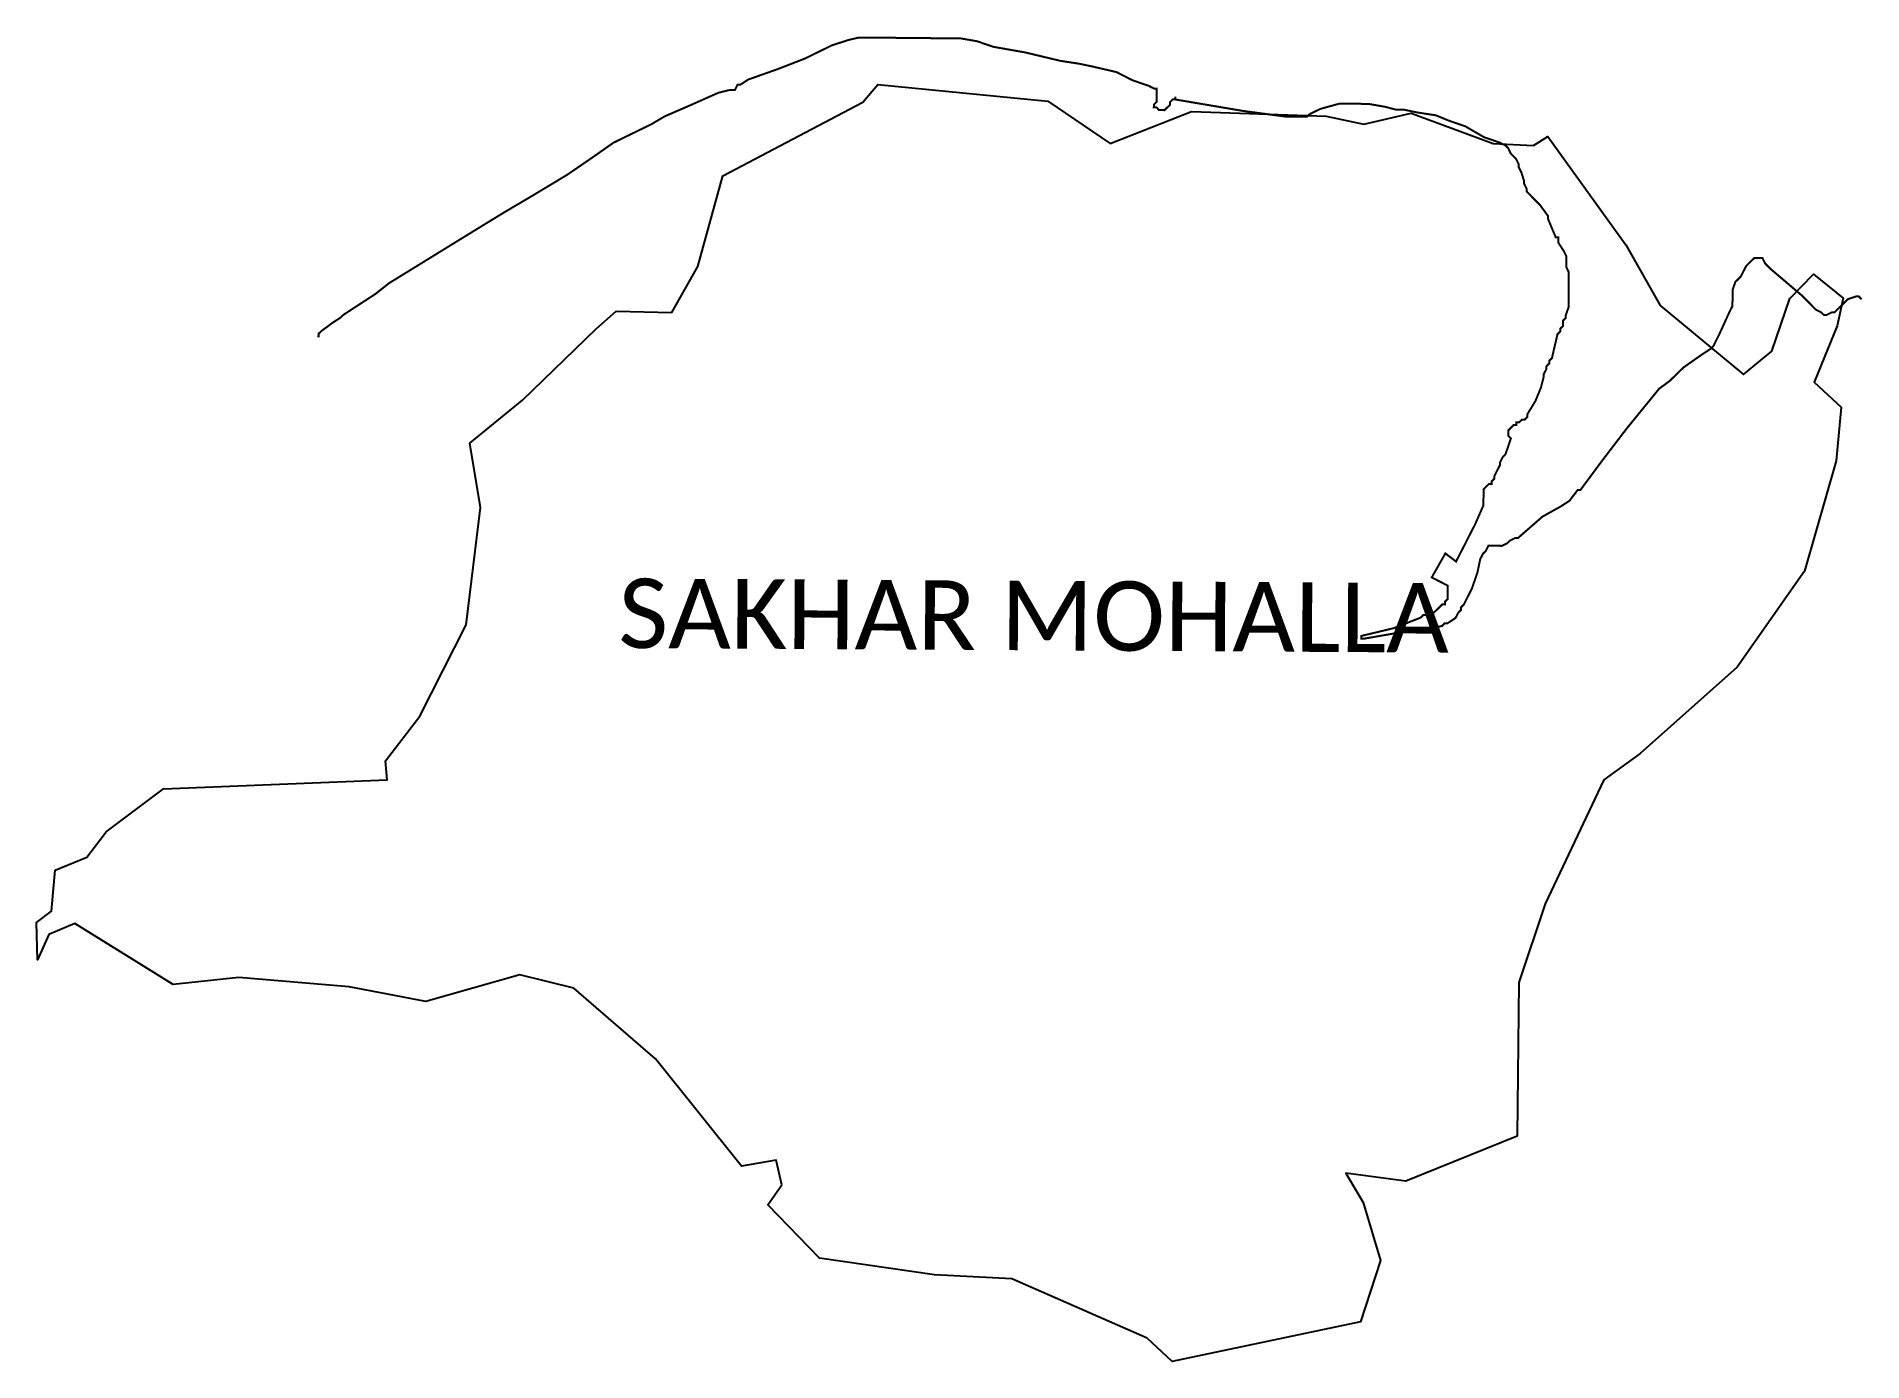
# Model space of a CAD drawing. Header units: metres. Extents: x 263795 to 313699, y 1910114 to 2154063.
# Drawn here: x 310965 to 313699, y 1910114 to 1912098 of the extents above; entities outside this region: 1.
import ezdxf

# ---------------------------------------------------------------- set-up
doc = ezdxf.new("R2010")
doc.units = ezdxf.units.M
for name, color, linetype in [('HIGH TIDE LINE', 6, 'Continuous'), ('village', 3, 'Continuous'), ('VILLAGE NAME', 250, 'Continuous')]:
    doc.layers.add(name, color=color, linetype=linetype)
doc.styles.get("Standard").update_dxf_attribs({"font": 'simplex.shx'})

msp = doc.modelspace()

# ---------------------------------------------------------------- linework, layer by layer
at = {"layer": 'HIGH TIDE LINE', "lineweight": 0, "const_width": 3}
msp.add_lwpolyline([(263796.4, 2154061), (263796.4, 2154061)], close=True, dxfattribs=at)
at = {"layer": 'HIGH TIDE LINE', "const_width": 3}
msp.add_lwpolyline([(313697.1, 1911704.3), (313693.1, 1911708.4), (313689, 1911708.4), (313676.9, 1911704.5), (313656.6, 1911684.6), (313652.6, 1911684.6), (313644.5, 1911680.6), (313640.5, 1911680.7), (313636.5, 1911684.7), (313628.5, 1911688.8), (313612.6, 1911705.1), (313608.6, 1911709.1), (313560.7, 1911749.8), (313552.7, 1911757.9), (313548.8, 1911766), (313536.7, 1911766.1), (313532.6, 1911762.1), (313524.5, 1911754.1), (313516.3, 1911738.1), (313508.2, 1911730.2), (313504.1, 1911718.1), (313503.9, 1911694), (313499.8, 1911686), (313483.3, 1911649.9), (313475.2, 1911633.9), (313471.1, 1911629.9), (313459, 1911622), (313430.6, 1911602.1), (313410.3, 1911582.2), (313394.1, 1911570.2), (313345.3, 1911510.3), (313308.7, 1911462.4), (313276.1, 1911418.4), (313272.1, 1911418.5), (313259.9, 1911402.5), (313247.7, 1911394.5), (313219.4, 1911378.7), (313182.9, 1911346.8), (313178.9, 1911346.9), (313170.8, 1911342.9), (313166.8, 1911338.9), (313158.7, 1911335), (313138.6, 1911335.2), (313134.5, 1911327.2), (313130.4, 1911323.2), (313126.3, 1911315.2), (313122.1, 1911295.1), (313113.8, 1911271), (313101.6, 1911247), (313097.5, 1911243), (313097.5, 1911239), (313093.4, 1911235), (313089.3, 1911227), (313077.2, 1911219), (313073.1, 1911219.1), (313069.1, 1911215.1), (313053, 1911211.2), (313024.8, 1911211.5), (313020.7, 1911207.5), (312996.6, 1911203.7), (312952.3, 1911196), (312948.2, 1911196.1), (312948.3, 1911200.1), (312996.6, 1911211.7), (313037, 1911227.5), (313041.1, 1911231.4), (313049.1, 1911231.4), (313057.2, 1911235.3), (313061.3, 1911239.3), (313069.4, 1911247.3), (313073.4, 1911247.2), (313073.4, 1911251.3), (313077.5, 1911255.3), (313077.5, 1911259.3), (313077.6, 1911267.3), (313077.7, 1911275.4), (313053.7, 1911287.7), (313074.1, 1911323.7), (313090.1, 1911311.5), (313102.4, 1911335.5), (313118.7, 1911367.5), (313131.1, 1911395.6), (313131.1, 1911399.6), (313131.1, 1911403.6), (313131.2, 1911407.7), (313131.2, 1911411.7), (313131.2, 1911415.7), (313131.3, 1911419.7), (313135.3, 1911423.7), (313139.4, 1911427.7), (313143.4, 1911427.7), (313143.5, 1911431.7), (313147.5, 1911435.7), (313147.6, 1911439.7), (313151.6, 1911447.7), (313155.7, 1911455.7), (313155.8, 1911459.7), (313159.9, 1911467.8), (313163.9, 1911471.7), (313168.1, 1911483.8), (313172.2, 1911495.8), (313168.2, 1911499.9), (313168.2, 1911503.9), (313168.3, 1911507.9), (313172.3, 1911511.9), (313176.4, 1911515.9), (313180.4, 1911515.9), (313180.5, 1911519.9), (313184.5, 1911519.8), (313188.5, 1911523.8), (313192.6, 1911523.8), (313196.6, 1911527.8), (313196.7, 1911531.8), (313208.9, 1911551.8), (313217.1, 1911571.8), (313221.3, 1911587.9), (313221.3, 1911591.9), (313225.4, 1911599.9), (313225.5, 1911604), (313229.5, 1911607.9), (313229.6, 1911612), (313233.6, 1911616), (313242, 1911652.1), (313246.1, 1911656.1), (313246.1, 1911660.1), (313250.2, 1911664.1), (313250.2, 1911672.1), (313254.3, 1911676.1), (313254.3, 1911680.1), (313258.5, 1911692.2), (313258.5, 1911700.2), (313258.6, 1911704.2), (313258.6, 1911712.3), (313258.7, 1911720.3), (313258.7, 1911724.4), (313258.9, 1911736.4), (313258.9, 1911744.5), (313255, 1911752.6), (313255.1, 1911768.7), (313251.2, 1911776.7), (313243.2, 1911788.9), (313243.3, 1911796.9), (313239.3, 1911797), (313227.5, 1911825.2), (313227.5, 1911829.3), (313215.6, 1911845.5), (313211.6, 1911849.5), (313207.6, 1911853.6), (313203.6, 1911857.6), (313195.7, 1911865.8), (313195.7, 1911869.8), (313191.7, 1911877.9), (313191.8, 1911881.9), (313187.9, 1911894), (313183.9, 1911902.1), (313184, 1911906.1), (313180, 1911914.2), (313176, 1911918.2), (313172, 1911922.3), (313168.1, 1911930.4), (313164.1, 1911934.4), (313156.1, 1911938.5), (313144.1, 1911942.7), (313132, 1911946.8), (313104, 1911963.1), (313079.9, 1911971.4), (313059.9, 1911979.6), (313031.8, 1911983.9), (313011.7, 1911988.1), (312999.6, 1911988.2), (312983.6, 1911992.4), (312959.5, 1911996.6), (312947.4, 1911996.8), (312935.4, 1911996.9), (312915.2, 1911997), (312887, 1911989.2), (312878.9, 1911985.3), (312870.8, 1911981.3), (312866.8, 1911977.4), (312862.8, 1911977.4), (312854.7, 1911977.5), (312846.7, 1911977.5), (312838.6, 1911977.6), (312834.6, 1911977.7), (312770.3, 1911986.3), (312669.9, 1912003.3), (312669.9, 1912007.3), (312669.9, 1912003.3), (312665.9, 1912003.3), (312661.8, 1911999.3), (312661.8, 1911995.3), (312657.7, 1911991.3), (312653.7, 1911987.3), (312645.6, 1911987.4), (312641.6, 1911991.5), (312637.6, 1911991.5), (312637.7, 1911995.5), (312641.7, 1911999.5), (312641.7, 1912003.5), (312641.8, 1912007.6), (312641.8, 1912011.6), (312641.9, 1912019.6), (312637.9, 1912019.7), (312629.9, 1912023.8), (312605.8, 1912032), (312581.8, 1912044.3), (312545.6, 1912052.7), (312525.6, 1912056.9), (312497.4, 1912061.2), (312445.3, 1912073.7), (312397.1, 1912082.2), (312373, 1912090.5), (312348.9, 1912094.7), (312336.8, 1912094.8), (312304.7, 1912095.1), (312292.6, 1912095.2), (312232.2, 1912095.8), (312208.1, 1912096), (312196, 1912096.1), (312179.9, 1912092.2), (312155.7, 1912084.4), (312115.3, 1912064.6), (312074.9, 1912048.9), (312030.5, 1912033.2), (312018.4, 1912025.3), (312014.4, 1912025.3), (312010.3, 1912017.3), (312006.3, 1912017.3), (312002.2, 1912017.4), (311986.1, 1912013.5), (311941.7, 1911993.8), (311905.3, 1911978), (311885.1, 1911966.1), (311828.5, 1911938.5), (311800.2, 1911918.6), (311759.7, 1911890.8), (311707.1, 1911859.1), (311666.7, 1911835.3), (311634.3, 1911815.5), (311492.7, 1911728.3), (311472.5, 1911712.3), (311423.9, 1911680.6), (311419.9, 1911676.6), (311407.7, 1911668.7), (311391.5, 1911656.7), (311387.5, 1911652.8), (311387.4, 1911648.7), (311385.4, 1911648.8)], dxfattribs=at)
at = {"layer": 'village', "color": 3, "true_color": 0x00ff00}
msp.add_polyline3d([(312080.8, 1910378.3, 0), (312072.2, 1910415.4, 0), (312020.5, 1910406.4, 0), (311891.8, 1910566.9, 0), (311769.2, 1910672.5, 0), (311688.5, 1910692.6, 0), (311547.8, 1910653, 0), (311432.9, 1910674.9, 0), (311267.7, 1910688.5, 0), (311169.5, 1910678, 0), (311022.2, 1910769.5, 0), (310983.2, 1910753.3, 0), (310966.3, 1910715.4, 0), (310964.9, 1910771, 0), (310987.4, 1910788.2, 0), (310992.9, 1910849.2, 0), (311040.4, 1910868.7, 0), (311069.4, 1910906.6, 0), (311154.9, 1910971.1, 0), (311489.9, 1910984.5, 0), (311487.5, 1911013.2, 0), (311538.8, 1911080, 0), (311608.3, 1911216.9, 0), (311629.8, 1911392.6, 0), (311613.5, 1911488.8, 0), (311692.7, 1911553.1, 0), (311802.7, 1911660, 0), (311832.6, 1911686.6, 0), (311915.8, 1911684.5, 0), (311954.8, 1911753.1, 0), (311992.3, 1911888.9, 0), (312201.9, 1911999.2, 0), (312224.5, 1912025.8, 0), (312478.7, 1912001, 0), (312572.1, 1911937.6, 0), (312693.9, 1911985.5, 0), (312895.4, 1911978.2, 0), (312952.1, 1911966.3, 0), (313022.7, 1911982.9, 0), (313145.4, 1911937.2, 0), (313205.8, 1911934.5, 0), (313227.3, 1911948.1, 0), (313344.1, 1911785.6, 0), (313395.9, 1911695, 0), (313520.3, 1911591.7, 0), (313562.7, 1911626.4, 0), (313589.8, 1911705.3, 0), (313625.1, 1911741.9, 0), (313669.8, 1911705.6, 0), (313660.8, 1911664.3, 0), (313626.3, 1911580.3, 0), (313666.6, 1911542.5, 0), (313659, 1911462.4, 0), (313611.7, 1911297.2, 0), (313510.8, 1911153.5, 0), (313365.8, 1911024.1, 0), (313311.4, 1910984.5, 0), (313223.6, 1910798.8, 0), (313184.3, 1910681.3, 0), (313181.6, 1910451, 0), (313014.8, 1910383.6, 0), (312924.9, 1910395.7, 0), (312951, 1910351.6, 0), (312976.9, 1910264.8, 0), (312947.2, 1910173, 0), (312665, 1910113.8, 0), (312627.8, 1910148.7, 0), (312425.2, 1910237.8, 0), (312309.5, 1910243.4, 0), (312137.2, 1910268.6, 0), (312059.5, 1910348.2, 0)], close=True, dxfattribs=at)

# ---------------------------------------------------------------- texts
at = {"layer": 'VILLAGE NAME', "insert": (311836.5, 1911286.2), "char_height": 104.042, "attachment_point": 1, "rotation": 359.6762}
msp.add_mtext_dynamic_manual_height_columns('{\\fCalibri|b0|i0|c0|p34;SAKHAR MOHALLA}', width=1419.772, gutter_width=520.2, heights=[0], dxfattribs=at)

doc.saveas('drawing.dxf')
